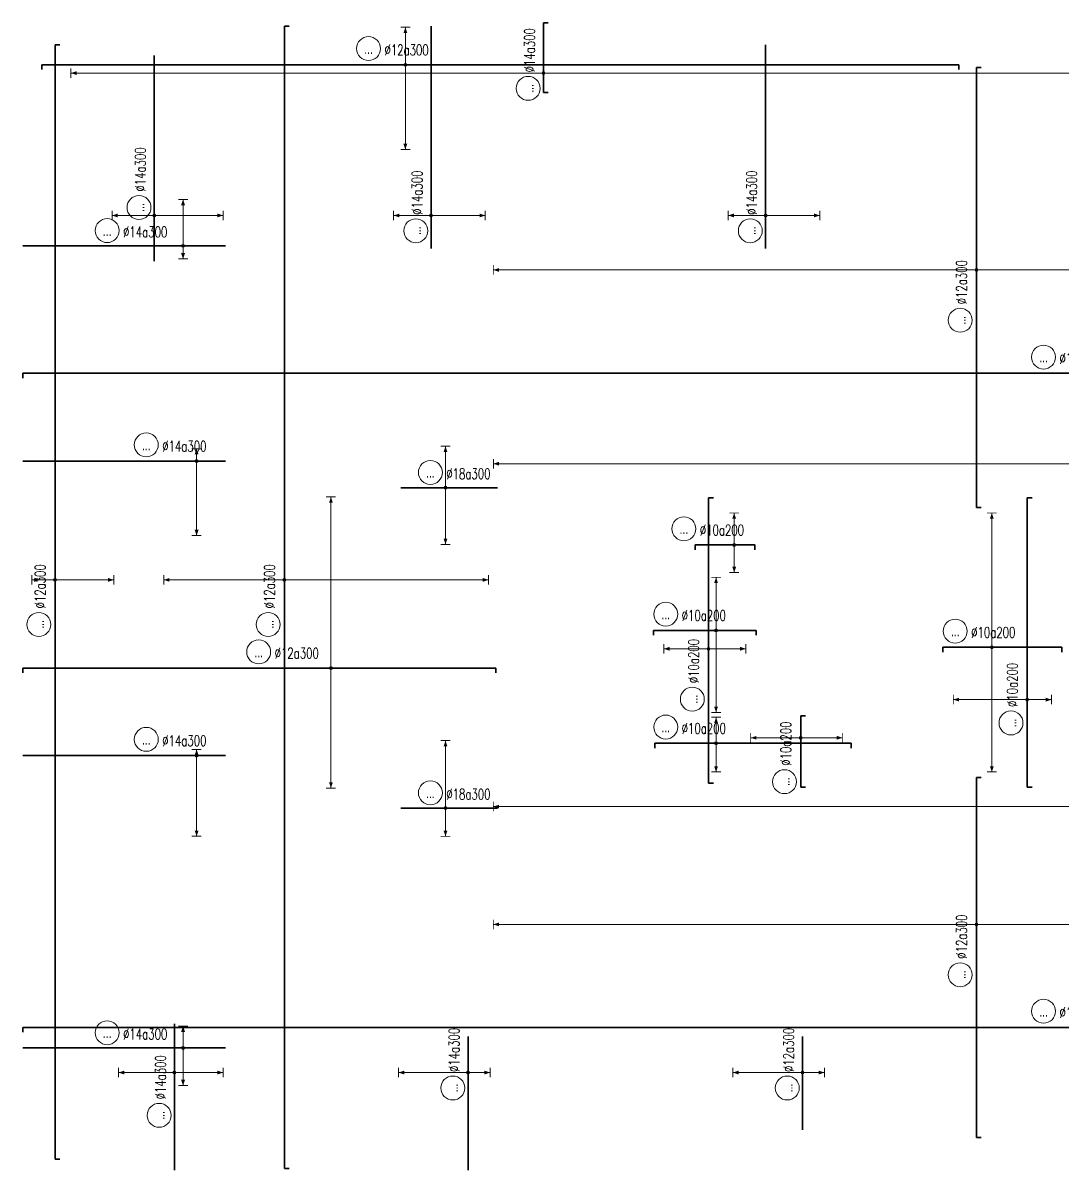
# Model space of a CAD drawing. Header units: millimetres. Extents: x 127300 to 589785, y -24728 to 44820.
# Drawn here: x 253550 to 285855, y 7300 to 42960 of the extents above; entities that cross this region are included whole.
import ezdxf
from ezdxf.enums import TextEntityAlignment as Align

# ---------------------------------------------------------------- set-up
doc = ezdxf.new("R2010")
doc.units = ezdxf.units.MM
doc.layers.get('0').update_dxf_attribs({"lineweight": 20})
for name, color, linetype, lineweight in [('NDC_S_DIM', 1, 'Continuous', 15), ('NDC_S_REBAR', 4, 'Continuous', 35), ('NDC_S_VN TEXT', 7, 'Continuous', 20)]:
    doc.layers.add(name, color=color, linetype=linetype, lineweight=lineweight)
doc.styles.add('ARIAL', font='arial.ttf', dxfattribs={"width": 0.7})
doc.styles.add('NDC_ROMANS', font='romans.shx', dxfattribs={"width": 0.7})

# ---------------------------------------------------------------- blocks, each defined once
blk = doc.blocks.new('*U50')
h = blk.add_hatch(color=6)
edge = h.paths.add_edge_path()
edge.add_arc((-75.12, 0), 0.3, 0, 360)
at = {"layer": 'NDC_S_DIM', "color": 6}
for q in [(-75.12, 48.62), (-75.12, -12.04)]:
    blk.add_line((-75.12, 0), q, dxfattribs=at)
for points in [[(-76.12, 48.62, 0.2, 0.2, 0), (-74.12, 48.62, 0, 0, 0)], [(-76.12, -12.04, 0.2, 0.2, 0), (-74.12, -12.04, 0, 0, 0)]]:
    blk.add_lwpolyline(points, format="xyseb", dxfattribs=at)
at = {"layer": 'NDC_S_DIM'}
blk.add_circle((-82.75, 3.36), 2.48, dxfattribs=at)
at = {"layer": 'NDC_S_DIM', "color": 6}
blk.add_circle((-75.12, 0), 0.3, dxfattribs=at)
for points in [[(-75.52, 47.42), (-75.12, 48.62), (-74.72, 47.42)], [(-75.52, -10.84), (-75.12, -12.04), (-74.72, -10.84)]]:
    blk.add_solid(points, dxfattribs=at)
at = {"layer": 'NDC_S_REBAR'}
for p, q in [((0, 0), (-294.29, 0)), ((-294.29, 0), (-294.29, -1)), ((0, 0), (137.31, 0)), ((137.31, 0), (137.31, -1)), ((-294.29, -1), (-294.29, -1)), ((137.31, -1), (137.31, -1))]:
    blk.add_line(p, q, dxfattribs=at)
at = {"layer": 'NDC_S_VN TEXT', "style": 'ARIAL', "width": 0.7}
blk.add_attdef('KHT', text='', height=2.2, dxfattribs=at).set_placement((-82.75, 3.36), align=Align.MIDDLE_CENTER)
at = {"layer": 'NDC_S_VN TEXT', "color": 3, "style": 'NDC_ROMANS', "width": 0.7}
blk.add_attdef('DKT', (-79.45, 1.98), '', height=2.2, dxfattribs=at)
blk = doc.blocks.new('*U49')
h = blk.add_hatch(color=6)
edge = h.paths.add_edge_path()
edge.add_arc((9.35, 0), 0.3, 0, 360)
at = {"layer": 'NDC_S_DIM', "color": 6}
for q in [(9.35, 35.47), (9.35, -24.86)]:
    blk.add_line((9.35, 0), q, dxfattribs=at)
for points in [[(8.35, 35.47, 0.2, 0.2, 0), (10.35, 35.47, 0, 0, 0)], [(8.35, -24.86, 0.2, 0.2, 0), (10.35, -24.86, 0, 0, 0)]]:
    blk.add_lwpolyline(points, format="xyseb", dxfattribs=at)
at = {"layer": 'NDC_S_DIM'}
blk.add_circle((-5.62, 3.36), 2.48, dxfattribs=at)
at = {"layer": 'NDC_S_DIM', "color": 6}
blk.add_circle((9.35, 0), 0.3, dxfattribs=at)
for points in [[(8.95, 34.27), (9.35, 35.47), (9.75, 34.27)], [(8.95, -23.66), (9.35, -24.86), (9.75, -23.66)]]:
    blk.add_solid(points, dxfattribs=at)
at = {"layer": 'NDC_S_REBAR'}
for p, q in [((0, 0), (-54.48, 0)), ((-54.48, 0), (-54.48, -1)), ((0, 0), (43.52, 0)), ((43.52, 0), (43.52, -1)), ((-54.48, -1), (-54.48, -1)), ((43.52, -1), (43.52, -1))]:
    blk.add_line(p, q, dxfattribs=at)
at = {"layer": 'NDC_S_VN TEXT', "style": 'ARIAL', "width": 0.7}
blk.add_attdef('KHT', text='', height=2.2, dxfattribs=at).set_placement((-5.62, 3.36), align=Align.MIDDLE_CENTER)
at = {"layer": 'NDC_S_VN TEXT', "color": 3, "style": 'NDC_ROMANS', "width": 0.7}
blk.add_attdef('DKT', (-2.32, 1.98), '', height=2.2, dxfattribs=at)
blk = doc.blocks.new('*U48')
h = blk.add_hatch(color=6)
edge = h.paths.add_edge_path()
edge.add_arc((4.81, 0), 0.3, 0, 360)
at = {"layer": 'NDC_S_DIM', "color": 6}
for q in [(4.81, 100.13), (4.81, -154.87)]:
    blk.add_line((4.81, 0), q, dxfattribs=at)
for points in [[(3.81, 100.13, 0.2, 0.2, 0), (5.81, 100.13, 0, 0, 0)], [(3.81, -154.87, 0.2, 0.2, 0), (5.81, -154.87, 0, 0, 0)]]:
    blk.add_lwpolyline(points, format="xyseb", dxfattribs=at)
at = {"layer": 'NDC_S_DIM'}
blk.add_circle((-5.62, 3.36), 2.48, dxfattribs=at)
at = {"layer": 'NDC_S_DIM', "color": 6}
blk.add_circle((4.81, 0), 0.3, dxfattribs=at)
for points in [[(4.41, 98.93), (4.81, 100.13), (5.21, 98.93)], [(4.41, -153.67), (4.81, -154.87), (5.21, -153.67)]]:
    blk.add_solid(points, dxfattribs=at)
at = {"layer": 'NDC_S_REBAR'}
for p, q in [((0, 0), (-39.36, 0)), ((-39.36, 0), (-39.36, -1)), ((0, 0), (35.24, 0)), ((35.24, 0), (35.24, -1)), ((-39.36, -1), (-39.36, -1)), ((35.24, -1), (35.24, -1))]:
    blk.add_line(p, q, dxfattribs=at)
at = {"layer": 'NDC_S_VN TEXT', "style": 'ARIAL', "width": 0.7}
blk.add_attdef('KHT', text='', height=2.2, dxfattribs=at).set_placement((-5.62, 3.36), align=Align.MIDDLE_CENTER)
at = {"layer": 'NDC_S_VN TEXT', "color": 3, "style": 'NDC_ROMANS', "width": 0.7}
blk.add_attdef('DKT', (-2.32, 1.98), '', height=2.2, dxfattribs=at)
blk = doc.blocks.new('*U45')
h = blk.add_hatch(color=6)
edge = h.paths.add_edge_path()
edge.add_arc((3.25, 0), 0.3, 0, 360)
at = {"layer": 'NDC_S_DIM', "color": 6}
for q in [(3.25, 25.02), (3.25, -42.31)]:
    blk.add_line((3.25, 0), q, dxfattribs=at)
for points in [[(2.25, 25.02, 0.2, 0.2, 0), (4.25, 25.02, 0, 0, 0)], [(2.25, -42.31, 0.2, 0.2, 0), (4.25, -42.31, 0, 0, 0)]]:
    blk.add_lwpolyline(points, format="xyseb", dxfattribs=at)
at = {"layer": 'NDC_S_DIM'}
blk.add_circle((-5.98, 3.36), 2.48, dxfattribs=at)
at = {"layer": 'NDC_S_DIM', "color": 6}
blk.add_circle((3.25, 0), 0.3, dxfattribs=at)
for points in [[(2.85, 23.82), (3.25, 25.02), (3.65, 23.82)], [(2.85, -41.11), (3.25, -42.31), (3.65, -41.11)]]:
    blk.add_solid(points, dxfattribs=at)
at = {"layer": 'NDC_S_REBAR'}
for p, q in [((0, 0), (-118.73, 0)), ((-118.73, 0), (-118.73, -1)), ((0, 0), (118.01, 0)), ((118.01, 0), (118.01, -1)), ((-118.73, -1), (-118.73, -1)), ((118.01, -1), (118.01, -1))]:
    blk.add_line(p, q, dxfattribs=at)
at = {"layer": 'NDC_S_VN TEXT', "style": 'ARIAL', "width": 0.7}
blk.add_attdef('KHT', text='', height=2.2, dxfattribs=at).set_placement((-5.98, 3.36), align=Align.MIDDLE_CENTER)
at = {"layer": 'NDC_S_VN TEXT', "color": 3, "style": 'NDC_ROMANS', "width": 0.7}
blk.add_attdef('DKT', (-2.68, 1.98), '', height=2.2, dxfattribs=at)
blk = doc.blocks.new('*U46')
h = blk.add_hatch(color=6)
edge = h.paths.add_edge_path()
edge.add_arc((4.81, 0), 0.3, 0, 360)
at = {"layer": 'NDC_S_DIM', "color": 6}
for q in [(4.81, 100.13), (4.81, -100.21)]:
    blk.add_line((4.81, 0), q, dxfattribs=at)
for points in [[(3.81, 100.13, 0.2, 0.2, 0), (5.81, 100.13, 0, 0, 0)], [(3.81, -100.21, 0.2, 0.2, 0), (5.81, -100.21, 0, 0, 0)]]:
    blk.add_lwpolyline(points, format="xyseb", dxfattribs=at)
at = {"layer": 'NDC_S_DIM'}
blk.add_circle((-5.62, 3.36), 2.48, dxfattribs=at)
at = {"layer": 'NDC_S_DIM', "color": 6}
blk.add_circle((4.81, 0), 0.3, dxfattribs=at)
for points in [[(4.41, 98.93), (4.81, 100.13), (5.21, 98.93)], [(4.41, -99.01), (4.81, -100.21), (5.21, -99.01)]]:
    blk.add_solid(points, dxfattribs=at)
at = {"layer": 'NDC_S_REBAR'}
for p, q in [((0, 0), (-44.4, 0)), ((-44.4, 0), (-44.4, -1)), ((0, 0), (46.74, 0)), ((46.74, 0), (46.74, -1)), ((-44.4, -1), (-44.4, -1)), ((46.74, -1), (46.74, -1))]:
    blk.add_line(p, q, dxfattribs=at)
at = {"layer": 'NDC_S_VN TEXT', "style": 'ARIAL', "width": 0.7}
blk.add_attdef('KHT', text='', height=2.2, dxfattribs=at).set_placement((-5.62, 3.36), align=Align.MIDDLE_CENTER)
at = {"layer": 'NDC_S_VN TEXT', "color": 3, "style": 'NDC_ROMANS', "width": 0.7}
blk.add_attdef('DKT', (-2.32, 1.98), '', height=2.2, dxfattribs=at)
blk = doc.blocks.new('*U44')
h = blk.add_hatch(color=6)
edge = h.paths.add_edge_path()
edge.add_arc((1.97, 0), 0.3, 0, 360)
at = {"layer": 'NDC_S_DIM', "color": 6}
for q in [(1.97, 27.83), (1.97, -25.84)]:
    blk.add_line((1.97, 0), q, dxfattribs=at)
for points in [[(0.97, 27.83, 0.2, 0.2, 0), (2.97, 27.83, 0, 0, 0)], [(0.97, -25.84, 0.2, 0.2, 0), (2.97, -25.84, 0, 0, 0)]]:
    blk.add_lwpolyline(points, format="xyseb", dxfattribs=at)
at = {"layer": 'NDC_S_DIM'}
blk.add_circle((-5.62, 3.36), 2.48, dxfattribs=at)
at = {"layer": 'NDC_S_DIM', "color": 6}
blk.add_circle((1.97, 0), 0.3, dxfattribs=at)
for points in [[(1.57, 26.63), (1.97, 27.83), (2.37, 26.63)], [(1.57, -24.64), (1.97, -25.84), (2.37, -24.64)]]:
    blk.add_solid(points, dxfattribs=at)
at = {"layer": 'NDC_S_REBAR'}
for p, q in [((0, 0), (-8.18, 0)), ((-8.18, 0), (-8.18, -1)), ((0, 0), (16.48, 0)), ((16.48, 0), (16.48, -1)), ((-8.18, -1), (-8.18, -1)), ((16.48, -1), (16.48, -1))]:
    blk.add_line(p, q, dxfattribs=at)
at = {"layer": 'NDC_S_VN TEXT', "style": 'ARIAL', "width": 0.7}
blk.add_attdef('KHT', text='', height=2.2, dxfattribs=at).set_placement((-5.62, 3.36), align=Align.MIDDLE_CENTER)
at = {"layer": 'NDC_S_VN TEXT', "color": 3, "style": 'NDC_ROMANS', "width": 0.7}
blk.add_attdef('DKT', (-2.32, 1.98), '', height=2.2, dxfattribs=at)
blk = doc.blocks.new('*U41')
h = blk.add_hatch(color=6)
edge = h.paths.add_edge_path()
edge.add_arc((4.81, 0), 0.3, 0, 360)
at = {"layer": 'NDC_S_DIM', "color": 6}
for q in [(4.81, 5.38), (4.81, -5.95)]:
    blk.add_line((4.81, 0), q, dxfattribs=at)
for points in [[(3.81, 5.38, 0.2, 0.2, 0), (5.81, 5.38, 0, 0, 0)], [(3.81, -5.95, 0.2, 0.2, 0), (5.81, -5.95, 0, 0, 0)]]:
    blk.add_lwpolyline(points, format="xyseb", dxfattribs=at)
at = {"layer": 'NDC_S_DIM'}
blk.add_circle((-5.62, 3.36), 2.48, dxfattribs=at)
at = {"layer": 'NDC_S_DIM', "color": 6}
blk.add_circle((4.81, 0), 0.3, dxfattribs=at)
for points in [[(4.41, 4.18), (4.81, 5.38), (5.21, 4.18)], [(4.41, -4.75), (4.81, -5.95), (5.21, -4.75)]]:
    blk.add_solid(points, dxfattribs=at)
at = {"layer": 'NDC_S_REBAR'}
for p, q in [((0, 0), (-7.85, 0)), ((-7.85, 0), (-7.85, -1)), ((0, 0), (32.82, 0)), ((32.82, 0), (32.82, -1)), ((-7.85, -1), (-7.85, -1)), ((32.82, -1), (32.82, -1))]:
    blk.add_line(p, q, dxfattribs=at)
at = {"layer": 'NDC_S_VN TEXT', "style": 'ARIAL', "width": 0.7}
blk.add_attdef('KHT', text='', height=2.2, dxfattribs=at).set_placement((-5.62, 3.36), align=Align.MIDDLE_CENTER)
at = {"layer": 'NDC_S_VN TEXT', "color": 3, "style": 'NDC_ROMANS', "width": 0.7}
blk.add_attdef('DKT', (-2.32, 1.98), '', height=2.2, dxfattribs=at)
blk = doc.blocks.new('*U42')
h = blk.add_hatch(color=6)
edge = h.paths.add_edge_path()
edge.add_arc((4.81, 0), 0.3, 0, 360)
at = {"layer": 'NDC_S_DIM', "color": 6}
for q in [(4.81, 10.99), (4.81, -17.01)]:
    blk.add_line((4.81, 0), q, dxfattribs=at)
for points in [[(3.81, 10.99, 0.2, 0.2, 0), (5.81, 10.99, 0, 0, 0)], [(3.81, -17.01, 0.2, 0.2, 0), (5.81, -17.01, 0, 0, 0)]]:
    blk.add_lwpolyline(points, format="xyseb", dxfattribs=at)
at = {"layer": 'NDC_S_DIM'}
blk.add_circle((-5.62, 3.36), 2.48, dxfattribs=at)
at = {"layer": 'NDC_S_DIM', "color": 6}
blk.add_circle((4.81, 0), 0.3, dxfattribs=at)
for points in [[(4.41, 9.79), (4.81, 10.99), (5.21, 9.79)], [(4.41, -15.81), (4.81, -17.01), (5.21, -15.81)]]:
    blk.add_solid(points, dxfattribs=at)
at = {"layer": 'NDC_S_REBAR'}
for p, q in [((0, 0), (-8.18, 0)), ((-8.18, 0), (-8.18, -1)), ((0, 0), (13.15, 0)), ((13.15, 0), (13.15, -1)), ((-8.18, -1), (-8.18, -1)), ((13.15, -1), (13.15, -1))]:
    blk.add_line(p, q, dxfattribs=at)
at = {"layer": 'NDC_S_VN TEXT', "style": 'ARIAL', "width": 0.7}
blk.add_attdef('KHT', text='', height=2.2, dxfattribs=at).set_placement((-5.62, 3.36), align=Align.MIDDLE_CENTER)
at = {"layer": 'NDC_S_VN TEXT', "color": 3, "style": 'NDC_ROMANS', "width": 0.7}
blk.add_attdef('DKT', (-2.32, 1.98), '', height=2.2, dxfattribs=at)
blk = doc.blocks.new('*U39')
h = blk.add_hatch(color=6)
edge = h.paths.add_edge_path()
edge.add_arc((4.81, 0), 0.3, 0, 360)
at = {"layer": 'NDC_S_DIM', "color": 6}
for q in [(4.81, 6.63), (4.81, -5.71)]:
    blk.add_line((4.81, 0), q, dxfattribs=at)
for points in [[(3.81, 6.63, 0.2, 0.2, 0), (5.81, 6.63, 0, 0, 0)], [(3.81, -5.71, 0.2, 0.2, 0), (5.81, -5.71, 0, 0, 0)]]:
    blk.add_lwpolyline(points, format="xyseb", dxfattribs=at)
at = {"layer": 'NDC_S_DIM'}
blk.add_circle((-5.62, 3.36), 2.48, dxfattribs=at)
at = {"layer": 'NDC_S_DIM', "color": 6}
blk.add_circle((4.81, 0), 0.3, dxfattribs=at)
for points in [[(4.41, 5.43), (4.81, 6.63), (5.21, 5.43)], [(4.41, -4.51), (4.81, -5.71), (5.21, -4.51)]]:
    blk.add_solid(points, dxfattribs=at)
at = {"layer": 'NDC_S_REBAR'}
for p, q in [((0, 0), (-3.28, 0)), ((-3.28, 0), (-3.28, -1)), ((0, 0), (9.06, 0)), ((9.06, 0), (9.06, -1)), ((-3.28, -1), (-3.28, -1)), ((9.06, -1), (9.06, -1))]:
    blk.add_line(p, q, dxfattribs=at)
at = {"layer": 'NDC_S_VN TEXT', "style": 'ARIAL', "width": 0.7}
blk.add_attdef('KHT', text='', height=2.2, dxfattribs=at).set_placement((-5.62, 3.36), align=Align.MIDDLE_CENTER)
at = {"layer": 'NDC_S_VN TEXT', "color": 3, "style": 'NDC_ROMANS', "width": 0.7}
blk.add_attdef('DKT', (-2.32, 1.98), '', height=2.2, dxfattribs=at)
blk = doc.blocks.new('*U37')
h = blk.add_hatch(color=6)
edge = h.paths.add_edge_path()
edge.add_arc((-0.79, 0), 0.3, 0, 360)
at = {"layer": 'NDC_S_DIM', "color": 6}
for q in [(-0.79, 15.31), (-0.79, -5.02)]:
    blk.add_line((-0.79, 0), q, dxfattribs=at)
for points in [[(-1.79, 15.31, 0.2, 0.2, 0), (0.21, 15.31, 0, 0, 0)], [(-1.79, -5.02, 0.2, 0.2, 0), (0.21, -5.02, 0, 0, 0)]]:
    blk.add_lwpolyline(points, format="xyseb", dxfattribs=at)
at = {"layer": 'NDC_S_DIM'}
blk.add_circle((-5.62, 3.36), 2.48, dxfattribs=at)
at = {"layer": 'NDC_S_DIM', "color": 6}
blk.add_circle((-0.79, 0), 0.3, dxfattribs=at)
for points in [[(-1.19, 14.11), (-0.79, 15.31), (-0.39, 14.11)], [(-1.19, -3.82), (-0.79, -5.02), (-0.39, -3.82)]]:
    blk.add_solid(points, dxfattribs=at)
at = {"layer": 'NDC_S_REBAR'}
for p, q in [((0, 0), (-18.94, 0)), ((-18.94, 0), (-18.94, -1)), ((0, 0), (41.06, 0)), ((41.06, 0), (41.06, -1)), ((-18.94, -1), (-18.94, -1)), ((41.06, -1), (41.06, -1))]:
    blk.add_line(p, q, dxfattribs=at)
at = {"layer": 'NDC_S_VN TEXT', "style": 'ARIAL', "width": 0.7}
blk.add_attdef('KHT', text='', height=2.2, dxfattribs=at).set_placement((-5.62, 3.36), align=Align.MIDDLE_CENTER)
at = {"layer": 'NDC_S_VN TEXT', "color": 3, "style": 'NDC_ROMANS', "width": 0.7}
blk.add_attdef('DKT', (-2.32, 1.98), '', height=2.2, dxfattribs=at)
blk = doc.blocks.new('*U31')
h = blk.add_hatch(color=6)
edge = h.paths.add_edge_path()
edge.add_arc((4.81, 0), 0.3, 0, 360)
at = {"layer": 'NDC_S_DIM', "color": 6}
for q in [(4.81, 9.26), (4.81, -7.74)]:
    blk.add_line((4.81, 0), q, dxfattribs=at)
for points in [[(3.81, 9.26, 0.2, 0.2, 0), (5.81, 9.26, 0, 0, 0)], [(3.81, -7.74, 0.2, 0.2, 0), (5.81, -7.74, 0, 0, 0)]]:
    blk.add_lwpolyline(points, format="xyseb", dxfattribs=at)
at = {"layer": 'NDC_S_DIM'}
blk.add_circle((-5.62, 3.36), 2.48, dxfattribs=at)
at = {"layer": 'NDC_S_DIM', "color": 6}
blk.add_circle((4.81, 0), 0.3, dxfattribs=at)
for points in [[(4.41, 8.06), (4.81, 9.26), (5.21, 8.06)], [(4.41, -6.54), (4.81, -7.74), (5.21, -6.54)]]:
    blk.add_solid(points, dxfattribs=at)
at = {"layer": 'NDC_S_REBAR'}
for p, q in [((0, 0), (-23.03, 0)), ((-23.03, 0), (-23.03, -1)), ((0, 0), (36.12, 0)), ((36.12, 0), (36.12, -1)), ((-23.03, -1), (-23.03, -1)), ((36.12, -1), (36.12, -1))]:
    blk.add_line(p, q, dxfattribs=at)
at = {"layer": 'NDC_S_VN TEXT', "style": 'ARIAL', "width": 0.7}
blk.add_attdef('KHT', text='', height=2.2, dxfattribs=at).set_placement((-5.62, 3.36), align=Align.MIDDLE_CENTER)
at = {"layer": 'NDC_S_VN TEXT', "color": 3, "style": 'NDC_ROMANS', "width": 0.7}
blk.add_attdef('DKT', (-2.32, 1.98), '', height=2.2, dxfattribs=at)
blk = doc.blocks.new('*U33')
h = blk.add_hatch(color=6)
edge = h.paths.add_edge_path()
edge.add_arc((-75.12, 0), 0.3, 0, 360)
at = {"layer": 'NDC_S_DIM', "color": 6}
for q in [(-75.12, 36.04), (-75.12, -24.63)]:
    blk.add_line((-75.12, 0), q, dxfattribs=at)
for points in [[(-76.12, 36.04, 0.2, 0.2, 0), (-74.12, 36.04, 0, 0, 0)], [(-76.12, -24.63, 0.2, 0.2, 0), (-74.12, -24.63, 0, 0, 0)]]:
    blk.add_lwpolyline(points, format="xyseb", dxfattribs=at)
at = {"layer": 'NDC_S_DIM'}
blk.add_circle((-82.75, 3.36), 2.48, dxfattribs=at)
at = {"layer": 'NDC_S_DIM', "color": 6}
blk.add_circle((-75.12, 0), 0.3, dxfattribs=at)
for points in [[(-75.52, 34.84), (-75.12, 36.04), (-74.72, 34.84)], [(-75.52, -23.43), (-75.12, -24.63), (-74.72, -23.43)]]:
    blk.add_solid(points, dxfattribs=at)
at = {"layer": 'NDC_S_REBAR'}
for p, q in [((0, 0), (-294.29, 0)), ((-294.29, 0), (-294.29, -1)), ((0, 0), (137.31, 0)), ((137.31, 0), (137.31, -1)), ((-294.29, -1), (-294.29, -1)), ((137.31, -1), (137.31, -1))]:
    blk.add_line(p, q, dxfattribs=at)
at = {"layer": 'NDC_S_VN TEXT', "style": 'ARIAL', "width": 0.7}
blk.add_attdef('KHT', text='', height=2.2, dxfattribs=at).set_placement((-82.75, 3.36), align=Align.MIDDLE_CENTER)
at = {"layer": 'NDC_S_VN TEXT', "color": 3, "style": 'NDC_ROMANS', "width": 0.7}
blk.add_attdef('DKT', (-79.45, 1.98), '', height=2.2, dxfattribs=at)
blk = doc.blocks.new('*U27')
h = blk.add_hatch(color=6)
edge = h.paths.add_edge_path()
edge.add_arc((3.48, 0), 0.3, 0, 360)
at = {"layer": 'NDC_S_DIM', "color": 6}
for q in [(3.48, 10.37), (3.48, -8.63)]:
    blk.add_line((3.48, 0), q, dxfattribs=at)
for points in [[(2.48, 10.37, 0.2, 0.2, 0), (4.48, 10.37, 0, 0, 0)], [(2.48, -8.63, 0.2, 0.2, 0), (4.48, -8.63, 0, 0, 0)]]:
    blk.add_lwpolyline(points, format="xyseb", dxfattribs=at)
at = {"layer": 'NDC_S_DIM'}
blk.add_circle((-5.62, 3.36), 2.48, dxfattribs=at)
at = {"layer": 'NDC_S_DIM', "color": 6}
blk.add_circle((3.48, 0), 0.3, dxfattribs=at)
for points in [[(3.08, 9.17), (3.48, 10.37), (3.88, 9.17)], [(3.08, -7.43), (3.48, -8.63), (3.88, -7.43)]]:
    blk.add_solid(points, dxfattribs=at)
at = {"layer": 'NDC_S_REBAR'}
for p, q in [((0, 0), (-6.77, 0)), ((-6.77, 0), (-6.77, -1)), ((0, 0), (8.03, 0)), ((8.03, 0), (8.03, -1)), ((-6.77, -1), (-6.77, -1)), ((8.03, -1), (8.03, -1))]:
    blk.add_line(p, q, dxfattribs=at)
at = {"layer": 'NDC_S_VN TEXT', "style": 'ARIAL', "width": 0.7}
blk.add_attdef('KHT', text='', height=2.2, dxfattribs=at).set_placement((-5.62, 3.36), align=Align.MIDDLE_CENTER)
at = {"layer": 'NDC_S_VN TEXT', "color": 3, "style": 'NDC_ROMANS', "width": 0.7}
blk.add_attdef('DKT', (-2.32, 1.98), '', height=2.2, dxfattribs=at)
blk = doc.blocks.new('*U28')
h = blk.add_hatch(color=6)
edge = h.paths.add_edge_path()
edge.add_arc((4.81, 0), 0.3, 0, 360)
at = {"layer": 'NDC_S_DIM', "color": 6}
for q in [(4.81, 2.57), (4.81, -15.43)]:
    blk.add_line((4.81, 0), q, dxfattribs=at)
for points in [[(3.81, 2.57, 0.2, 0.2, 0), (5.81, 2.57, 0, 0, 0)], [(3.81, -15.43, 0.2, 0.2, 0), (5.81, -15.43, 0, 0, 0)]]:
    blk.add_lwpolyline(points, format="xyseb", dxfattribs=at)
at = {"layer": 'NDC_S_DIM'}
blk.add_circle((-5.62, 3.36), 2.48, dxfattribs=at)
at = {"layer": 'NDC_S_DIM', "color": 6}
blk.add_circle((4.81, 0), 0.3, dxfattribs=at)
for points in [[(4.41, 1.37), (4.81, 2.57), (5.21, 1.37)], [(4.41, -14.23), (4.81, -15.43), (5.21, -14.23)]]:
    blk.add_solid(points, dxfattribs=at)
at = {"layer": 'NDC_S_REBAR'}
for p, q in [((0, 0), (-31.19, 0)), ((-31.19, 0), (-31.19, 0)), ((0, 0), (10.81, 0)), ((10.81, 0), (10.81, 0)), ((10.81, 0), (10.81, 0)), ((-31.19, 0), (-31.19, 0))]:
    blk.add_line(p, q, dxfattribs=at)
at = {"layer": 'NDC_S_VN TEXT', "style": 'ARIAL', "width": 0.7}
blk.add_attdef('KHT', text='', height=2.2, dxfattribs=at).set_placement((-5.62, 3.36), align=Align.MIDDLE_CENTER)
at = {"layer": 'NDC_S_VN TEXT', "color": 3, "style": 'NDC_ROMANS', "width": 0.7}
blk.add_attdef('DKT', (-2.32, 1.98), '', height=2.2, dxfattribs=at)
blk = doc.blocks.new('*U29')
h = blk.add_hatch(color=6)
edge = h.paths.add_edge_path()
edge.add_arc((4.81, 0), 0.3, 0, 360)
at = {"layer": 'NDC_S_DIM', "color": 6}
for q in [(4.81, 1.27), (4.81, -16.73)]:
    blk.add_line((4.81, 0), q, dxfattribs=at)
for points in [[(3.81, 1.27, 0.2, 0.2, 0), (5.81, 1.27, 0, 0, 0)], [(3.81, -16.73, 0.2, 0.2, 0), (5.81, -16.73, 0, 0, 0)]]:
    blk.add_lwpolyline(points, format="xyseb", dxfattribs=at)
at = {"layer": 'NDC_S_DIM'}
blk.add_circle((-5.62, 3.36), 2.48, dxfattribs=at)
at = {"layer": 'NDC_S_DIM', "color": 6}
blk.add_circle((4.81, 0), 0.3, dxfattribs=at)
for points in [[(4.41, 0.07), (4.81, 1.27), (5.21, 0.07)], [(4.41, -15.53), (4.81, -16.73), (5.21, -15.53)]]:
    blk.add_solid(points, dxfattribs=at)
at = {"layer": 'NDC_S_REBAR'}
for p, q in [((0, 0), (-31.19, 0)), ((-31.19, 0), (-31.19, 0)), ((0, 0), (10.81, 0)), ((10.81, 0), (10.81, 0)), ((10.81, 0), (10.81, 0)), ((-31.19, 0), (-31.19, 0))]:
    blk.add_line(p, q, dxfattribs=at)
at = {"layer": 'NDC_S_VN TEXT', "style": 'ARIAL', "width": 0.7}
blk.add_attdef('KHT', text='', height=2.2, dxfattribs=at).set_placement((-5.62, 3.36), align=Align.MIDDLE_CENTER)
at = {"layer": 'NDC_S_VN TEXT', "color": 3, "style": 'NDC_ROMANS', "width": 0.7}
blk.add_attdef('DKT', (-2.32, 1.98), '', height=2.2, dxfattribs=at)
blk = doc.blocks.new('*U51')
h = blk.add_hatch(color=6)
edge = h.paths.add_edge_path()
edge.add_arc((3.25, 0), 0.3, 0, 360)
at = {"layer": 'NDC_S_DIM', "color": 6}
for q in [(3.25, 4.82), (3.25, -12.18)]:
    blk.add_line((3.25, 0), q, dxfattribs=at)
for points in [[(2.25, 4.82, 0.2, 0.2, 0), (4.25, 4.82, 0, 0, 0)], [(2.25, -12.18, 0.2, 0.2, 0), (4.25, -12.18, 0, 0, 0)]]:
    blk.add_lwpolyline(points, format="xyseb", dxfattribs=at)
at = {"layer": 'NDC_S_DIM'}
blk.add_circle((-5.98, 3.36), 2.48, dxfattribs=at)
at = {"layer": 'NDC_S_DIM', "color": 6}
blk.add_circle((3.25, 0), 0.3, dxfattribs=at)
for points in [[(2.85, 3.62), (3.25, 4.82), (3.65, 3.62)], [(2.85, -10.98), (3.25, -12.18), (3.65, -10.98)]]:
    blk.add_solid(points, dxfattribs=at)
at = {"layer": 'NDC_S_REBAR'}
for p, q in [((0, 0), (-116.8, 0)), ((-116.8, 0), (-116.8, -1)), ((0, 0), (114.13, 0)), ((114.13, 0), (114.13, -1)), ((-116.8, -1), (-116.8, -1)), ((114.13, -1), (114.13, -1))]:
    blk.add_line(p, q, dxfattribs=at)
at = {"layer": 'NDC_S_VN TEXT', "style": 'ARIAL', "width": 0.7}
blk.add_attdef('KHT', text='', height=2.2, dxfattribs=at).set_placement((-5.98, 3.36), align=Align.MIDDLE_CENTER)
at = {"layer": 'NDC_S_VN TEXT', "color": 3, "style": 'NDC_ROMANS', "width": 0.7}
blk.add_attdef('DKT', (-2.68, 1.98), '', height=2.2, dxfattribs=at)
blk = doc.blocks.new('*U53')
h = blk.add_hatch(color=6)
edge = h.paths.add_edge_path()
edge.add_arc((-75.12, 0), 0.3, 0, 360)
at = {"layer": 'NDC_S_DIM', "color": 6}
for q in [(-75.12, 7.78), (-75.12, -17.56)]:
    blk.add_line((-75.12, 0), q, dxfattribs=at)
for points in [[(-76.12, 7.78, 0.2, 0.2, 0), (-74.12, 7.78, 0, 0, 0)], [(-76.12, -17.56, 0.2, 0.2, 0), (-74.12, -17.56, 0, 0, 0)]]:
    blk.add_lwpolyline(points, format="xyseb", dxfattribs=at)
at = {"layer": 'NDC_S_DIM'}
blk.add_circle((-82.75, 3.36), 2.48, dxfattribs=at)
at = {"layer": 'NDC_S_DIM', "color": 6}
blk.add_circle((-75.12, 0), 0.3, dxfattribs=at)
for points in [[(-75.52, 6.58), (-75.12, 7.78), (-74.72, 6.58)], [(-75.52, -16.36), (-75.12, -17.56), (-74.72, -16.36)]]:
    blk.add_solid(points, dxfattribs=at)
at = {"layer": 'NDC_S_REBAR'}
for p, q in [((0, 0), (-150.43, 0)), ((-150.43, 0), (-150.43, -1)), ((0, 0), (39.61, 0)), ((39.61, 0), (39.61, -1)), ((-150.43, -1), (-150.43, -1)), ((39.61, -1), (39.61, -1))]:
    blk.add_line(p, q, dxfattribs=at)
at = {"layer": 'NDC_S_VN TEXT', "style": 'ARIAL', "width": 0.7}
blk.add_attdef('KHT', text='', height=2.2, dxfattribs=at).set_placement((-82.75, 3.36), align=Align.MIDDLE_CENTER)
at = {"layer": 'NDC_S_VN TEXT', "color": 3, "style": 'NDC_ROMANS', "width": 0.7}
blk.add_attdef('DKT', (-79.45, 1.98), '', height=2.2, dxfattribs=at)
blk = doc.blocks.new('*U64')
h = blk.add_hatch(color=6)
edge = h.paths.add_edge_path()
edge.add_arc((4.81, 0), 0.3, 0, 360)
at = {"layer": 'NDC_S_DIM', "color": 6}
for q in [(4.81, 133.93), (4.81, -121.07)]:
    blk.add_line((4.81, 0), q, dxfattribs=at)
for points in [[(3.81, 133.93, 0.2, 0.2, 0), (5.81, 133.93, 0, 0, 0)], [(3.81, -121.07, 0.2, 0.2, 0), (5.81, -121.07, 0, 0, 0)]]:
    blk.add_lwpolyline(points, format="xyseb", dxfattribs=at)
at = {"layer": 'NDC_S_DIM'}
blk.add_circle((-5.62, 3.36), 2.48, dxfattribs=at)
at = {"layer": 'NDC_S_DIM', "color": 6}
blk.add_circle((4.81, 0), 0.3, dxfattribs=at)
for points in [[(4.41, 132.73), (4.81, 133.93), (5.21, 132.73)], [(4.41, -119.87), (4.81, -121.07), (5.21, -119.87)]]:
    blk.add_solid(points, dxfattribs=at)
at = {"layer": 'NDC_S_REBAR'}
for p, q in [((0, 0), (-11.85, 0)), ((-11.85, 0), (-11.85, 0)), ((0, 0), (10.81, 0)), ((10.81, 0), (10.81, -1)), ((-11.85, 0), (-11.85, 0)), ((10.81, -1), (10.81, -1))]:
    blk.add_line(p, q, dxfattribs=at)
at = {"layer": 'NDC_S_VN TEXT', "style": 'ARIAL', "width": 0.7}
blk.add_attdef('KHT', text='', height=2.2, dxfattribs=at).set_placement((-5.62, 3.36), align=Align.MIDDLE_CENTER)
at = {"layer": 'NDC_S_VN TEXT', "color": 3, "style": 'NDC_ROMANS', "width": 0.7}
blk.add_attdef('DKT', (-2.32, 1.98), '', height=2.2, dxfattribs=at)
blk = doc.blocks.new('*U65')
h = blk.add_hatch(color=6)
edge = h.paths.add_edge_path()
edge.add_arc((6.53, 0), 0.3, 0, 360)
at = {"layer": 'NDC_S_DIM', "color": 6}
for q in [(6.53, 142.72), (6.53, -112.28)]:
    blk.add_line((6.53, 0), q, dxfattribs=at)
for points in [[(5.53, 142.72, 0.2, 0.2, 0), (7.53, 142.72, 0, 0, 0)], [(5.53, -112.28, 0.2, 0.2, 0), (7.53, -112.28, 0, 0, 0)]]:
    blk.add_lwpolyline(points, format="xyseb", dxfattribs=at)
at = {"layer": 'NDC_S_DIM'}
blk.add_circle((3.49, 3.36), 2.48, dxfattribs=at)
at = {"layer": 'NDC_S_DIM', "color": 6}
blk.add_circle((6.53, 0), 0.3, dxfattribs=at)
for points in [[(6.13, 141.52), (6.53, 142.72), (6.93, 141.52)], [(6.13, -111.08), (6.53, -112.28), (6.93, -111.08)]]:
    blk.add_solid(points, dxfattribs=at)
at = {"layer": 'NDC_S_REBAR'}
for p, q in [((0, 0), (-2.52, 0)), ((-2.52, 0), (-2.52, -1)), ((0, 0), (20.15, 0)), ((20.15, 0), (20.15, 0)), ((20.15, 0), (20.15, 0)), ((-2.52, -1), (-2.52, -1))]:
    blk.add_line(p, q, dxfattribs=at)
at = {"layer": 'NDC_S_VN TEXT', "style": 'ARIAL', "width": 0.7}
blk.add_attdef('KHT', text='', height=2.2, dxfattribs=at).set_placement((3.49, 3.36), align=Align.MIDDLE_CENTER)
at = {"layer": 'NDC_S_VN TEXT', "color": 3, "style": 'NDC_ROMANS', "width": 0.7}
blk.add_attdef('DKT', (6.79, 1.98), '', height=2.2, dxfattribs=at)
blk = doc.blocks.new('*U62')
h = blk.add_hatch(color=6)
edge = h.paths.add_edge_path()
edge.add_arc((1.64, 0), 0.3, 0, 360)
at = {"layer": 'NDC_S_DIM', "color": 6}
for q in [(1.64, 13.99), (1.64, -5.85)]:
    blk.add_line((1.64, 0), q, dxfattribs=at)
for points in [[(0.64, 13.99, 0.2, 0.2, 0), (2.64, 13.99, 0, 0, 0)], [(0.64, -5.85, 0.2, 0.2, 0), (2.64, -5.85, 0, 0, 0)]]:
    blk.add_lwpolyline(points, format="xyseb", dxfattribs=at)
at = {"layer": 'NDC_S_DIM'}
blk.add_circle((-1.49, 3.16), 2.48, dxfattribs=at)
at = {"layer": 'NDC_S_DIM', "color": 6}
blk.add_circle((1.64, 0), 0.3, dxfattribs=at)
for points in [[(1.24, 12.79), (1.64, 13.99), (2.04, 12.79)], [(1.24, -4.65), (1.64, -5.85), (2.04, -4.65)]]:
    blk.add_solid(points, dxfattribs=at)
at = {"layer": 'NDC_S_REBAR'}
for p, q in [((0, 0), (-7.6, 0)), ((-7.6, 0), (-7.6, 0)), ((0, 0), (12.4, 0)), ((12.4, 0), (12.4, 0)), ((12.4, 0), (12.4, 0)), ((-7.6, 0), (-7.6, 0))]:
    blk.add_line(p, q, dxfattribs=at)
at = {"layer": 'NDC_S_VN TEXT', "style": 'ARIAL', "width": 0.7}
blk.add_attdef('KHT', text='', height=2.2, dxfattribs=at).set_placement((-1.49, 3.16), align=Align.MIDDLE_CENTER)
at = {"layer": 'NDC_S_VN TEXT', "color": 3, "style": 'NDC_ROMANS', "width": 0.7}
blk.add_attdef('DKT', (1.81, 1.78), '', height=2.2, dxfattribs=at)
blk = doc.blocks.new('*U63')
h = blk.add_hatch(color=6)
edge = h.paths.add_edge_path()
edge.add_arc((1.64, 0), 0.3, 0, 360)
at = {"layer": 'NDC_S_DIM', "color": 6}
for q in [(1.64, 8.58), (1.64, -11.75)]:
    blk.add_line((1.64, 0), q, dxfattribs=at)
for points in [[(0.64, 8.58, 0.2, 0.2, 0), (2.64, 8.58, 0, 0, 0)], [(0.64, -11.75, 0.2, 0.2, 0), (2.64, -11.75, 0, 0, 0)]]:
    blk.add_lwpolyline(points, format="xyseb", dxfattribs=at)
at = {"layer": 'NDC_S_DIM'}
blk.add_circle((-1.49, 3.16), 2.48, dxfattribs=at)
at = {"layer": 'NDC_S_DIM', "color": 6}
blk.add_circle((1.64, 0), 0.3, dxfattribs=at)
for points in [[(1.24, 7.38), (1.64, 8.58), (2.04, 7.38)], [(1.24, -10.55), (1.64, -11.75), (2.04, -10.55)]]:
    blk.add_solid(points, dxfattribs=at)
at = {"layer": 'NDC_S_REBAR'}
for p, q in [((0, 0), (-7.6, 0)), ((-7.6, 0), (-7.6, 0)), ((0, 0), (12.4, 0)), ((12.4, 0), (12.4, 0)), ((12.4, 0), (12.4, 0)), ((-7.6, 0), (-7.6, 0))]:
    blk.add_line(p, q, dxfattribs=at)
at = {"layer": 'NDC_S_VN TEXT', "style": 'ARIAL', "width": 0.7}
blk.add_attdef('KHT', text='', height=2.2, dxfattribs=at).set_placement((-1.49, 3.16), align=Align.MIDDLE_CENTER)
at = {"layer": 'NDC_S_VN TEXT', "color": 3, "style": 'NDC_ROMANS', "width": 0.7}
blk.add_attdef('DKT', (1.81, 1.78), '', height=2.2, dxfattribs=at)
blk = doc.blocks.new('*U79')
h = blk.add_hatch(color=6)
edge = h.paths.add_edge_path()
edge.add_arc((-0.77, 0), 0.3, 0, 360)
at = {"layer": 'NDC_S_DIM', "color": 6}
for q in [(-0.77, 7.75), (-0.77, -11.25)]:
    blk.add_line((-0.77, 0), q, dxfattribs=at)
for points in [[(-1.77, 7.75, 0.2, 0.2, 0), (0.23, 7.75, 0, 0, 0)], [(-1.77, -11.25, 0.2, 0.2, 0), (0.23, -11.25, 0, 0, 0)]]:
    blk.add_lwpolyline(points, format="xyseb", dxfattribs=at)
at = {"layer": 'NDC_S_DIM'}
blk.add_circle((-3.93, 3.16), 2.48, dxfattribs=at)
at = {"layer": 'NDC_S_DIM', "color": 6}
blk.add_circle((-0.77, 0), 0.3, dxfattribs=at)
for points in [[(-1.17, 6.55), (-0.77, 7.75), (-0.37, 6.55)], [(-1.17, -10.05), (-0.77, -11.25), (-0.37, -10.05)]]:
    blk.add_solid(points, dxfattribs=at)
at = {"layer": 'NDC_S_REBAR'}
for p, q in [((0, 0), (-7.6, 0)), ((-7.6, 0), (-7.6, 0)), ((0, 0), (34.59, 0)), ((34.59, 0), (34.59, 0)), ((34.59, 0), (34.59, 0)), ((-7.6, 0), (-7.6, 0))]:
    blk.add_line(p, q, dxfattribs=at)
at = {"layer": 'NDC_S_VN TEXT', "style": 'ARIAL', "width": 0.7}
blk.add_attdef('KHT', text='', height=2.2, dxfattribs=at).set_placement((-3.93, 3.16), align=Align.MIDDLE_CENTER)
at = {"layer": 'NDC_S_VN TEXT', "color": 3, "style": 'NDC_ROMANS', "width": 0.7}
blk.add_attdef('DKT', (-0.63, 1.78), '', height=2.2, dxfattribs=at)
blk = doc.blocks.new('*U66')
h = blk.add_hatch(color=6)
edge = h.paths.add_edge_path()
edge.add_arc((-0.77, 0), 0.3, 0, 360)
at = {"layer": 'NDC_S_DIM', "color": 6}
for q in [(-0.77, 7.75), (-0.77, -11.25)]:
    blk.add_line((-0.77, 0), q, dxfattribs=at)
for points in [[(-1.77, 7.75, 0.2, 0.2, 0), (0.23, 7.75, 0, 0, 0)], [(-1.77, -11.25, 0.2, 0.2, 0), (0.23, -11.25, 0, 0, 0)]]:
    blk.add_lwpolyline(points, format="xyseb", dxfattribs=at)
at = {"layer": 'NDC_S_DIM'}
blk.add_circle((-3.93, 3.16), 2.48, dxfattribs=at)
at = {"layer": 'NDC_S_DIM', "color": 6}
blk.add_circle((-0.77, 0), 0.3, dxfattribs=at)
for points in [[(-1.17, 6.55), (-0.77, 7.75), (-0.37, 6.55)], [(-1.17, -10.05), (-0.77, -11.25), (-0.37, -10.05)]]:
    blk.add_solid(points, dxfattribs=at)
at = {"layer": 'NDC_S_REBAR'}
for p, q in [((0, 0), (-7.6, 0)), ((-7.6, 0), (-7.6, 0)), ((0, 0), (38.46, 0)), ((38.46, 0), (38.46, 0)), ((38.46, 0), (38.46, 0)), ((-7.6, 0), (-7.6, 0))]:
    blk.add_line(p, q, dxfattribs=at)
at = {"layer": 'NDC_S_VN TEXT', "style": 'ARIAL', "width": 0.7}
blk.add_attdef('KHT', text='', height=2.2, dxfattribs=at).set_placement((-3.93, 3.16), align=Align.MIDDLE_CENTER)
at = {"layer": 'NDC_S_VN TEXT', "color": 3, "style": 'NDC_ROMANS', "width": 0.7}
blk.add_attdef('DKT', (-0.63, 1.78), '', height=2.2, dxfattribs=at)
blk = doc.blocks.new('*U73')
h = blk.add_hatch(color=6)
edge = h.paths.add_edge_path()
edge.add_arc((4.94, 0), 0.3, 0, 360)
at = {"layer": 'NDC_S_DIM', "color": 6}
for q in [(4.94, 14.43), (4.94, -4.57)]:
    blk.add_line((4.94, 0), q, dxfattribs=at)
for points in [[(3.94, 14.43, 0.2, 0.2, 0), (5.94, 14.43, 0, 0, 0)], [(3.94, -4.57, 0.2, 0.2, 0), (5.94, -4.57, 0, 0, 0)]]:
    blk.add_lwpolyline(points, format="xyseb", dxfattribs=at)
at = {"layer": 'NDC_S_DIM'}
blk.add_circle((1.74, 3.16), 2.48, dxfattribs=at)
at = {"layer": 'NDC_S_DIM', "color": 6}
blk.add_circle((4.94, 0), 0.3, dxfattribs=at)
for points in [[(4.54, 13.23), (4.94, 14.43), (5.34, 13.23)], [(4.54, -3.37), (4.94, -4.57), (5.34, -3.37)]]:
    blk.add_solid(points, dxfattribs=at)
at = {"layer": 'NDC_S_REBAR'}
for p, q in [((0, 0), (-6.94, 0)), ((-6.94, 0), (-6.94, 0)), ((0, 0), (12.4, 0)), ((12.4, 0), (12.4, 0)), ((12.4, 0), (12.4, 0)), ((-6.94, 0), (-6.94, 0))]:
    blk.add_line(p, q, dxfattribs=at)
at = {"layer": 'NDC_S_VN TEXT', "style": 'ARIAL', "width": 0.7}
blk.add_attdef('KHT', text='', height=2.2, dxfattribs=at).set_placement((1.74, 3.16), align=Align.MIDDLE_CENTER)
at = {"layer": 'NDC_S_VN TEXT', "color": 3, "style": 'NDC_ROMANS', "width": 0.7}
blk.add_attdef('DKT', (5.04, 1.78), '', height=2.2, dxfattribs=at)
blk = doc.blocks.new('*U74')
h = blk.add_hatch(color=6)
edge = h.paths.add_edge_path()
edge.add_arc((4.94, 0), 0.3, 0, 360)
at = {"layer": 'NDC_S_DIM', "color": 6}
for q in [(4.94, 14.43), (4.94, -4.57)]:
    blk.add_line((4.94, 0), q, dxfattribs=at)
for points in [[(3.94, 14.43, 0.2, 0.2, 0), (5.94, 14.43, 0, 0, 0)], [(3.94, -4.57, 0.2, 0.2, 0), (5.94, -4.57, 0, 0, 0)]]:
    blk.add_lwpolyline(points, format="xyseb", dxfattribs=at)
at = {"layer": 'NDC_S_DIM'}
blk.add_circle((1.74, 3.16), 2.48, dxfattribs=at)
at = {"layer": 'NDC_S_DIM', "color": 6}
blk.add_circle((4.94, 0), 0.3, dxfattribs=at)
for points in [[(4.54, 13.23), (4.94, 14.43), (5.34, 13.23)], [(4.54, -3.37), (4.94, -4.57), (5.34, -3.37)]]:
    blk.add_solid(points, dxfattribs=at)
at = {"layer": 'NDC_S_REBAR'}
for p, q in [((0, 0), (-15.27, 0)), ((-15.27, 0), (-15.27, 0)), ((0, 0), (12.4, 0)), ((12.4, 0), (12.4, 0)), ((12.4, 0), (12.4, 0)), ((-15.27, 0), (-15.27, 0))]:
    blk.add_line(p, q, dxfattribs=at)
at = {"layer": 'NDC_S_VN TEXT', "style": 'ARIAL', "width": 0.7}
blk.add_attdef('KHT', text='', height=2.2, dxfattribs=at).set_placement((1.74, 3.16), align=Align.MIDDLE_CENTER)
at = {"layer": 'NDC_S_VN TEXT', "color": 3, "style": 'NDC_ROMANS', "width": 0.7}
blk.add_attdef('DKT', (5.04, 1.78), '', height=2.2, dxfattribs=at)
blk = doc.blocks.new('*U71')
h = blk.add_hatch(color=6)
edge = h.paths.add_edge_path()
edge.add_arc((4.94, 0), 0.3, 0, 360)
at = {"layer": 'NDC_S_DIM', "color": 6}
for q in [(4.94, 11.57), (4.94, -10.1)]:
    blk.add_line((4.94, 0), q, dxfattribs=at)
for points in [[(3.94, 11.57, 0.2, 0.2, 0), (5.94, 11.57, 0, 0, 0)], [(3.94, -10.1, 0.2, 0.2, 0), (5.94, -10.1, 0, 0, 0)]]:
    blk.add_lwpolyline(points, format="xyseb", dxfattribs=at)
at = {"layer": 'NDC_S_DIM'}
blk.add_circle((-3.93, 3.16), 2.48, dxfattribs=at)
at = {"layer": 'NDC_S_DIM', "color": 6}
blk.add_circle((4.94, 0), 0.3, dxfattribs=at)
for points in [[(4.54, 10.37), (4.94, 11.57), (5.34, 10.37)], [(4.54, -8.9), (4.94, -10.1), (5.34, -8.9)]]:
    blk.add_solid(points, dxfattribs=at)
at = {"layer": 'NDC_S_REBAR'}
for p, q in [((0, 0), (-15.27, 0)), ((-15.27, 0), (-15.27, 0)), ((0, 0), (15.06, 0)), ((15.06, 0), (15.06, 0)), ((15.06, 0), (15.06, 0)), ((-15.27, 0), (-15.27, 0))]:
    blk.add_line(p, q, dxfattribs=at)
at = {"layer": 'NDC_S_VN TEXT', "style": 'ARIAL', "width": 0.7}
blk.add_attdef('KHT', text='', height=2.2, dxfattribs=at).set_placement((-3.93, 3.16), align=Align.MIDDLE_CENTER)
at = {"layer": 'NDC_S_VN TEXT', "color": 3, "style": 'NDC_ROMANS', "width": 0.7}
blk.add_attdef('DKT', (-0.63, 1.78), '', height=2.2, dxfattribs=at)
blk = doc.blocks.new('*U72')
h = blk.add_hatch(color=6)
edge = h.paths.add_edge_path()
edge.add_arc((4.45, 0), 0.3, 0, 360)
at = {"layer": 'NDC_S_DIM', "color": 6}
for q in [(4.45, 4.53), (4.45, -7.8)]:
    blk.add_line((4.45, 0), q, dxfattribs=at)
for points in [[(3.45, 4.53, 0.2, 0.2, 0), (5.45, 4.53, 0, 0, 0)], [(3.45, -7.8, 0.2, 0.2, 0), (5.45, -7.8, 0, 0, 0)]]:
    blk.add_lwpolyline(points, format="xyseb", dxfattribs=at)
at = {"layer": 'NDC_S_DIM'}
blk.add_circle((-11.28, 3.16), 2.48, dxfattribs=at)
at = {"layer": 'NDC_S_DIM', "color": 6}
blk.add_circle((4.45, 0), 0.3, dxfattribs=at)
for points in [[(4.05, 3.33), (4.45, 4.53), (4.85, 3.33)], [(4.05, -6.6), (4.45, -7.8), (4.85, -6.6)]]:
    blk.add_solid(points, dxfattribs=at)
at = {"layer": 'NDC_S_REBAR'}
for p, q in [((0, 0), (-28.74, 0)), ((-28.74, 0), (-28.74, 0)), ((0, 0), (13.26, 0)), ((13.26, 0), (13.26, 0)), ((13.26, 0), (13.26, 0)), ((-28.74, 0), (-28.74, 0))]:
    blk.add_line(p, q, dxfattribs=at)
at = {"layer": 'NDC_S_VN TEXT', "style": 'ARIAL', "width": 0.7}
blk.add_attdef('KHT', text='', height=2.2, dxfattribs=at).set_placement((-11.28, 3.16), align=Align.MIDDLE_CENTER)
at = {"layer": 'NDC_S_VN TEXT', "color": 3, "style": 'NDC_ROMANS', "width": 0.7}
blk.add_attdef('DKT', (-7.98, 1.78), '', height=2.2, dxfattribs=at)
blk = doc.blocks.new('*U69')
h = blk.add_hatch(color=6)
edge = h.paths.add_edge_path()
edge.add_arc((-0.77, 0), 0.3, 0, 360)
at = {"layer": 'NDC_S_DIM', "color": 6}
for q in [(-0.77, 8.75), (-0.77, -14.29)]:
    blk.add_line((-0.77, 0), q, dxfattribs=at)
for points in [[(-1.77, 8.75, 0.2, 0.2, 0), (0.23, 8.75, 0, 0, 0)], [(-1.77, -14.29, 0.2, 0.2, 0), (0.23, -14.29, 0, 0, 0)]]:
    blk.add_lwpolyline(points, format="xyseb", dxfattribs=at)
at = {"layer": 'NDC_S_DIM'}
blk.add_circle((0.88, 3.16), 2.48, dxfattribs=at)
at = {"layer": 'NDC_S_DIM', "color": 6}
blk.add_circle((-0.77, 0), 0.3, dxfattribs=at)
for points in [[(-1.17, 7.55), (-0.77, 8.75), (-0.37, 7.55)], [(-1.17, -13.09), (-0.77, -14.29), (-0.37, -13.09)]]:
    blk.add_solid(points, dxfattribs=at)
at = {"layer": 'NDC_S_REBAR'}
for p, q in [((0, 0), (-10.27, 0)), ((-10.27, 0), (-10.27, 0)), ((0, 0), (32.4, 0)), ((32.4, 0), (32.4, 0)), ((32.4, 0), (32.4, 0)), ((-10.27, 0), (-10.27, 0))]:
    blk.add_line(p, q, dxfattribs=at)
at = {"layer": 'NDC_S_VN TEXT', "style": 'ARIAL', "width": 0.7}
blk.add_attdef('KHT', text='', height=2.2, dxfattribs=at).set_placement((0.88, 3.16), align=Align.MIDDLE_CENTER)
at = {"layer": 'NDC_S_VN TEXT', "color": 3, "style": 'NDC_ROMANS', "width": 0.7}
blk.add_attdef('DKT', (4.18, 1.78), '', height=2.2, dxfattribs=at)
blk = doc.blocks.new('*U70')
h = blk.add_hatch(color=6)
edge = h.paths.add_edge_path()
edge.add_arc((4.45, 0), 0.3, 0, 360)
at = {"layer": 'NDC_S_DIM', "color": 6}
for q in [(4.45, 9.63), (4.45, -2.7)]:
    blk.add_line((4.45, 0), q, dxfattribs=at)
for points in [[(3.45, 9.63, 0.2, 0.2, 0), (5.45, 9.63, 0, 0, 0)], [(3.45, -2.7, 0.2, 0.2, 0), (5.45, -2.7, 0, 0, 0)]]:
    blk.add_lwpolyline(points, format="xyseb", dxfattribs=at)
at = {"layer": 'NDC_S_DIM'}
blk.add_circle((-11.28, 3.16), 2.48, dxfattribs=at)
at = {"layer": 'NDC_S_DIM', "color": 6}
blk.add_circle((4.45, 0), 0.3, dxfattribs=at)
for points in [[(4.05, 8.43), (4.45, 9.63), (4.85, 8.43)], [(4.05, -1.5), (4.45, -2.7), (4.85, -1.5)]]:
    blk.add_solid(points, dxfattribs=at)
at = {"layer": 'NDC_S_REBAR'}
for p, q in [((0, 0), (-28.74, 0)), ((-28.74, 0), (-28.74, 0)), ((0, 0), (13.26, 0)), ((13.26, 0), (13.26, 0)), ((13.26, 0), (13.26, 0)), ((-28.74, 0), (-28.74, 0))]:
    blk.add_line(p, q, dxfattribs=at)
at = {"layer": 'NDC_S_VN TEXT', "style": 'ARIAL', "width": 0.7}
blk.add_attdef('KHT', text='', height=2.2, dxfattribs=at).set_placement((-11.28, 3.16), align=Align.MIDDLE_CENTER)
at = {"layer": 'NDC_S_VN TEXT', "color": 3, "style": 'NDC_ROMANS', "width": 0.7}
blk.add_attdef('DKT', (-7.98, 1.78), '', height=2.2, dxfattribs=at)
blk = doc.blocks.new('*U169')
h = blk.add_hatch(color=6)
edge = h.paths.add_edge_path()
edge.add_arc((-0.77, 0), 0.3, 0, 360)
at = {"layer": 'NDC_S_DIM', "color": 6}
for q in [(-0.77, 97.95), (-0.77, -116.62)]:
    blk.add_line((-0.77, 0), q, dxfattribs=at)
for points in [[(-1.77, 97.95, 0.2, 0.2, 0), (0.23, 97.95, 0, 0, 0)], [(-1.77, -116.62, 0.2, 0.2, 0), (0.23, -116.62, 0, 0, 0)]]:
    blk.add_lwpolyline(points, format="xyseb", dxfattribs=at)
at = {"layer": 'NDC_S_DIM'}
blk.add_circle((-3.93, 3.16), 2.48, dxfattribs=at)
at = {"layer": 'NDC_S_DIM', "color": 6}
blk.add_circle((-0.77, 0), 0.3, dxfattribs=at)
for points in [[(-1.17, 96.75), (-0.77, 97.95), (-0.37, 96.75)], [(-1.17, -115.42), (-0.77, -116.62), (-0.37, -115.42)]]:
    blk.add_solid(points, dxfattribs=at)
at = {"layer": 'NDC_S_REBAR'}
for p, q in [((0, 0), (-4.79, 0)), ((-4.79, 0), (-4.79, -1)), ((0, 0), (9.63, 0)), ((9.63, 0), (9.63, -1)), ((-4.79, -1), (-4.79, -1)), ((9.63, -1), (9.63, -1))]:
    blk.add_line(p, q, dxfattribs=at)
at = {"layer": 'NDC_S_VN TEXT', "style": 'ARIAL', "width": 0.7}
blk.add_attdef('KHT', text='', height=2.2, dxfattribs=at).set_placement((-3.93, 3.16), align=Align.MIDDLE_CENTER)
at = {"layer": 'NDC_S_VN TEXT', "color": 3, "style": 'NDC_ROMANS', "width": 0.7}
blk.add_attdef('DKT', (-0.63, 1.78), '', height=2.2, dxfattribs=at)

msp = doc.modelspace()

# ---------------------------------------------------------------- block references
at = {"layer": 'NDC_S_REBAR', "xscale": 150, "yscale": 150, "zscale": 150}
for name, p, values in [('*U53', (276707, 41658), {'KHT': '...', 'DKT': '%%c12a300'}), ('*U33', (297693, 32069), {'KHT': '...', 'DKT': '%%c12a300'}), ('*U70', (257860, 36030), {'KHT': '...', 'DKT': '%%c14a300'}), ('*U28', (258228, 29339), {'KHT': '...', 'DKT': '%%c14a300'}), ('*U63', (266440, 28513), {'KHT': '...', 'DKT': '%%c18a300'}), ('*U49', (261722, 22904), {'KHT': '...', 'DKT': '%%c12a300'}), ('*U39', (274941, 26731), {'KHT': '...', 'DKT': '%%c10a200'}), ('*U44', (283377, 23551), {'KHT': '...', 'DKT': '%%c10a200'}), ('*U42', (274377, 24077), {'KHT': '...', 'DKT': '%%c10a200'}), ('*U41', (274377, 20568), {'KHT': '...', 'DKT': '%%c10a200'}), ('*U29', (258228, 20185), {'KHT': '...', 'DKT': '%%c14a300'}), ('*U62', (266440, 18552), {'KHT': '...', 'DKT': '%%c18a300'}), ('*U50', (297693, 11732), {'KHT': '...', 'DKT': '%%c12a300'}), ('*U72', (257860, 11095), {'KHT': '...', 'DKT': '%%c14a300'})]:
    msp.add_blockref(name, p, dxfattribs=at).add_auto_attribs(values)
at = {"layer": 'NDC_S_REBAR', "xscale": 150, "yscale": 150, "zscale": 150, "rotation": 90}
for name, p, values in [('*U169', (269732, 41516), {'KHT': '...', 'DKT': '%%c14a300'}), ('*U45', (261679, 25159), {'KHT': '...', 'DKT': '%%c12a300'}), ('*U66', (266237, 37090), {'KHT': '...', 'DKT': '%%c14a300'}), ('*U51', (254548, 25159), {'KHT': '...', 'DKT': '%%c12a300'}), ('*U79', (276637, 37090), {'KHT': '...', 'DKT': '%%c14a300'}), ('*U69', (257632, 37090), {'KHT': '...', 'DKT': '%%c14a300'}), ('*U46', (283194, 34560), {'KHT': '...', 'DKT': '%%c12a300'}), ('*U65', (289583, 28278), {'KHT': '...', 'DKT': '%%c14a300'}), ('*U31', (274864, 22782), {'KHT': '...', 'DKT': '%%c10a200'}), ('*U37', (284771, 22042), {'KHT': '...', 'DKT': '%%c10a200'}), ('*U27', (277730, 20216), {'KHT': '...', 'DKT': '%%c10a200'}), ('*U48', (283194, 14215), {'KHT': '...', 'DKT': '%%c12a300'}), ('*U64', (288264, 17878), {'KHT': '...', 'DKT': '%%c14a300'}), ('*U71', (258260, 9590), {'KHT': '...', 'DKT': '%%c14a300'}), ('*U74', (267387, 9590), {'KHT': '...', 'DKT': '%%c14a300'}), ('*U73', (277787, 9590), {'KHT': '...', 'DKT': '%%c12a300'})]:
    msp.add_blockref(name, p, dxfattribs=at).add_auto_attribs(values)

doc.saveas('drawing.dxf')
